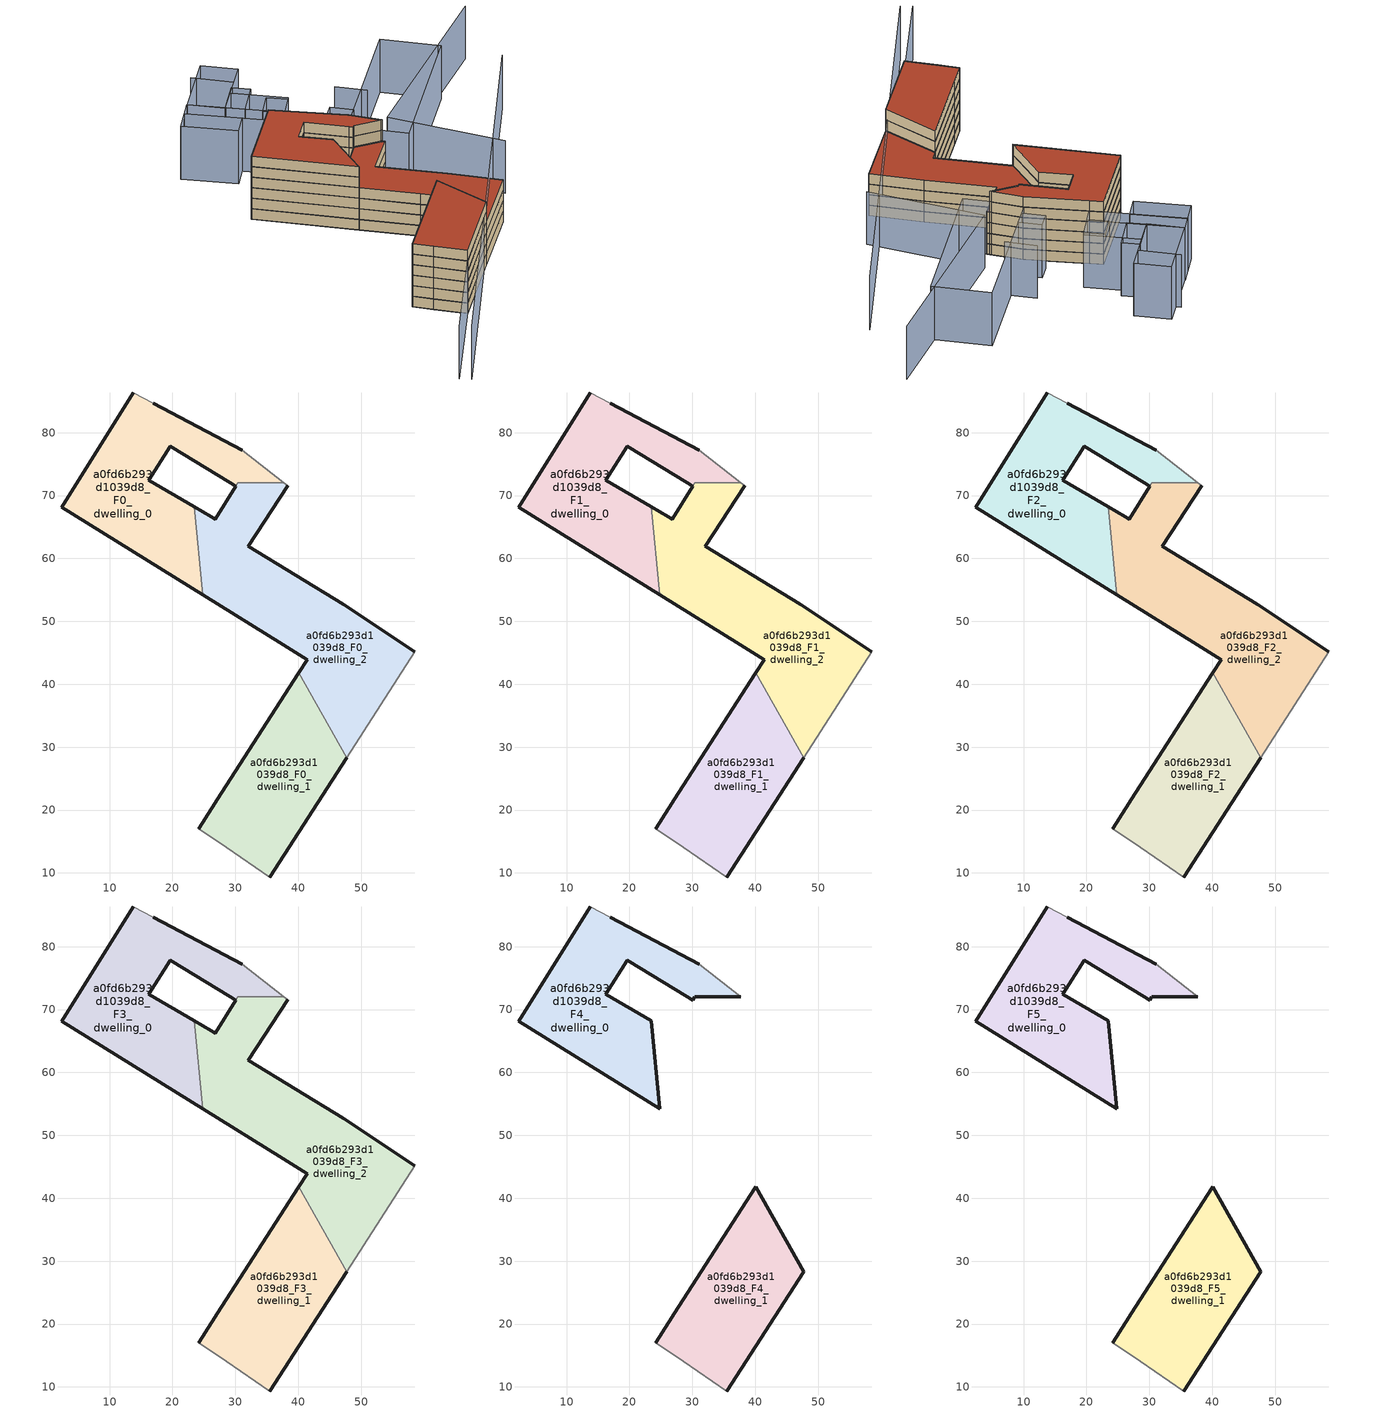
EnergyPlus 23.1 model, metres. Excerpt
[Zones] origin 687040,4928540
a0fd6b293d1039d8_F0_dwelling_0
 floor ground (EU_floor_Construction): 24.8,54.22 23.49,68.19 16.23,72.43 19.62,77.87 29.17,72.04 30.03,71.51 30.36,72.04 37.73,72.04 31.1,77.17 16.91,84.66 13.8,86.31 2.37,68.12 z0
 wall outside (EU_wall_Construction): 16.91,84.66 31.1,77.17 / 30.03,71.51 29.17,72.04 19.62,77.87 16.23,72.43 23.49,68.19 / 24.8,54.22 2.37,68.12 13.8,86.31 z0:3
 wall adiabatic (EU_wall_Construction): 31.1,77.17 37.73,72.04 / 13.8,86.31 16.91,84.66 z0:3
 wall to a0fd6b293d1039d8_F0_dwelling_2 (EU_wall_Construction): 37.73,72.04 30.37,72.04 30.36,72.04 30.03,71.51 / 23.49,68.19 24.8,54.22 z0:3
a0fd6b293d1039d8_F0_dwelling_1
 floor ground (EU_floor_Construction): 35.43,9.36 47.68,28.32 40.11,41.81 27.75,22.65 24.15,17.07 28.55,14.06 z0
 wall outside (EU_wall_Construction): 47.68,28.32 35.43,9.36 / 24.15,17.07 27.75,22.65 40.11,41.81 z0:3
 wall adiabatic (EU_wall_Construction): 35.43,9.36 28.55,14.06 24.15,17.07 z0:3
 wall to a0fd6b293d1039d8_F0_dwelling_2 (EU_wall_Construction): 40.11,41.81 47.68,28.32 z0:3
a0fd6b293d1039d8_F0_dwelling_2
 floor ground (EU_floor_Construction): 47.68,28.32 58.55,45.15 47.15,52.75 32.01,61.91 38.3,71.6 37.73,72.04 30.37,72.04 30.36,72.04 30.03,71.51 30.03,71.5 26.78,66.27 26.17,66.62 23.49,68.19 24.8,54.22 37.59,46.29 41.45,43.9 40.11,41.81 z0
 wall outside (EU_wall_Construction): 38.3,71.6 32.01,61.91 47.15,52.75 58.55,45.15 / 40.11,41.81 41.45,43.9 37.59,46.29 24.8,54.22 / 23.49,68.19 26.17,66.62 26.78,66.27 30.03,71.5 30.03,71.51 z0:3
 wall adiabatic (EU_wall_Construction): 37.73,72.04 38.3,71.6 / 58.55,45.15 47.68,28.32 z0:3
a0fd6b293d1039d8_F1_dwelling_0
 floor to a0fd6b293d1039d8_F0_dwelling_0 (EU_floor_Construction): 24.8,54.22 23.49,68.19 16.23,72.43 19.62,77.87 29.17,72.04 30.03,71.51 30.36,72.04 37.73,72.04 31.1,77.17 16.91,84.66 13.8,86.31 2.37,68.12 z3
 wall outside (EU_wall_Construction): 16.91,84.66 31.1,77.17 / 30.03,71.51 29.17,72.04 19.62,77.87 16.23,72.43 23.49,68.19 / 24.8,54.22 2.37,68.12 13.8,86.31 z3:6
 wall adiabatic (EU_wall_Construction): 31.1,77.17 37.73,72.04 / 13.8,86.31 16.91,84.66 z3:6
 wall to a0fd6b293d1039d8_F1_dwelling_2 (EU_wall_Construction): 37.73,72.04 30.37,72.04 30.36,72.04 30.03,71.51 / 23.49,68.19 24.8,54.22 z3:6
a0fd6b293d1039d8_F1_dwelling_1
 floor to a0fd6b293d1039d8_F0_dwelling_1 (EU_floor_Construction): 35.43,9.36 47.68,28.32 40.11,41.81 27.75,22.65 24.15,17.07 28.55,14.06 z3
 wall outside (EU_wall_Construction): 47.68,28.32 35.43,9.36 / 24.15,17.07 27.75,22.65 40.11,41.81 z3:6
 wall adiabatic (EU_wall_Construction): 35.43,9.36 28.55,14.06 24.15,17.07 z3:6
 wall to a0fd6b293d1039d8_F1_dwelling_2 (EU_wall_Construction): 40.11,41.81 47.68,28.32 z3:6
a0fd6b293d1039d8_F1_dwelling_2
 floor to a0fd6b293d1039d8_F0_dwelling_2 (EU_floor_Construction): 47.68,28.32 58.55,45.15 47.15,52.75 32.01,61.91 38.3,71.6 37.73,72.04 30.36,72.04 30.03,71.51 30.03,71.5 26.78,66.27 26.17,66.62 23.49,68.19 24.8,54.22 37.59,46.29 41.45,43.9 40.11,41.81 z3
 wall outside (EU_wall_Construction): 38.3,71.6 32.01,61.91 47.15,52.75 58.55,45.15 / 40.11,41.81 41.45,43.9 37.59,46.29 24.8,54.22 / 23.49,68.19 26.17,66.62 26.78,66.27 30.03,71.5 30.03,71.51 z3:6
 wall adiabatic (EU_wall_Construction): 37.73,72.04 38.3,71.6 / 58.55,45.15 47.68,28.32 z3:6
a0fd6b293d1039d8_F2_dwelling_0
 floor to a0fd6b293d1039d8_F1_dwelling_0 (EU_floor_Construction): 24.8,54.22 23.49,68.19 16.23,72.43 19.62,77.87 29.17,72.04 30.03,71.51 30.36,72.04 37.73,72.04 31.1,77.17 16.91,84.66 13.8,86.31 2.37,68.12 z6
 wall outside (EU_wall_Construction): 16.91,84.66 31.1,77.17 / 30.03,71.51 29.17,72.04 19.62,77.87 16.23,72.43 23.49,68.19 / 24.8,54.22 2.37,68.12 13.8,86.31 z6:9
 wall adiabatic (EU_wall_Construction): 31.1,77.17 37.73,72.04 / 13.8,86.31 16.91,84.66 z6:9
 wall to a0fd6b293d1039d8_F2_dwelling_2 (EU_wall_Construction): 37.73,72.04 30.37,72.04 30.36,72.04 30.03,71.51 / 23.49,68.19 24.8,54.22 z6:9
a0fd6b293d1039d8_F2_dwelling_1
 floor to a0fd6b293d1039d8_F1_dwelling_1 (EU_floor_Construction): 35.43,9.36 47.68,28.32 40.11,41.81 27.75,22.65 24.15,17.07 28.55,14.06 z6
 wall outside (EU_wall_Construction): 47.68,28.32 35.43,9.36 / 24.15,17.07 27.75,22.65 40.11,41.81 z6:9
 wall adiabatic (EU_wall_Construction): 35.43,9.36 28.55,14.06 24.15,17.07 z6:9
 wall to a0fd6b293d1039d8_F2_dwelling_2 (EU_wall_Construction): 40.11,41.81 47.68,28.32 z6:9
a0fd6b293d1039d8_F2_dwelling_2
 floor to a0fd6b293d1039d8_F1_dwelling_2 (EU_floor_Construction): 47.68,28.32 58.55,45.15 47.15,52.75 32.01,61.91 38.3,71.6 37.73,72.04 30.36,72.04 30.03,71.51 30.03,71.5 26.78,66.27 26.17,66.62 23.49,68.19 24.8,54.22 37.59,46.29 41.45,43.9 40.11,41.81 z6
 wall outside (EU_wall_Construction): 38.3,71.6 32.01,61.91 47.15,52.75 58.55,45.15 / 40.11,41.81 41.45,43.9 37.59,46.29 24.8,54.22 / 23.49,68.19 26.17,66.62 26.78,66.27 30.03,71.5 30.03,71.51 z6:9
 wall adiabatic (EU_wall_Construction): 37.73,72.04 38.3,71.6 / 58.55,45.15 47.68,28.32 z6:9
a0fd6b293d1039d8_F3_dwelling_0
 floor to a0fd6b293d1039d8_F2_dwelling_0 (EU_floor_Construction): 24.8,54.22 23.49,68.19 16.23,72.43 19.62,77.87 29.17,72.04 30.03,71.51 30.36,72.04 37.73,72.04 31.1,77.17 16.91,84.66 13.8,86.31 2.37,68.12 z9
 wall outside (EU_wall_Construction): 16.91,84.66 31.1,77.17 / 30.03,71.51 29.17,72.04 19.62,77.87 16.23,72.43 23.49,68.19 / 24.8,54.22 2.37,68.12 13.8,86.31 z9:12
 wall adiabatic (EU_wall_Construction): 31.1,77.17 37.73,72.04 / 13.8,86.31 16.91,84.66 z9:12
 wall to a0fd6b293d1039d8_F3_dwelling_2 (EU_wall_Construction): 37.73,72.04 30.37,72.04 30.36,72.04 30.03,71.51 / 23.49,68.19 24.8,54.22 z9:12
a0fd6b293d1039d8_F3_dwelling_1
 floor to a0fd6b293d1039d8_F2_dwelling_1 (EU_floor_Construction): 35.43,9.36 47.68,28.32 40.11,41.81 27.75,22.65 24.15,17.07 28.55,14.06 z9
 wall outside (EU_wall_Construction): 47.68,28.32 35.43,9.36 / 24.15,17.07 27.75,22.65 40.11,41.81 z9:12
 wall adiabatic (EU_wall_Construction): 35.43,9.36 28.55,14.06 24.15,17.07 z9:12
 wall to a0fd6b293d1039d8_F3_dwelling_2 (EU_wall_Construction): 40.11,41.81 47.68,28.32 z9:12
a0fd6b293d1039d8_F3_dwelling_2
 floor to a0fd6b293d1039d8_F2_dwelling_2 (EU_floor_Construction): 47.68,28.32 58.55,45.15 47.15,52.75 32.01,61.91 38.3,71.6 37.73,72.04 30.36,72.04 30.03,71.51 30.03,71.5 26.78,66.27 26.17,66.62 23.49,68.19 24.8,54.22 37.59,46.29 41.45,43.9 40.11,41.81 z9
 wall outside (EU_wall_Construction): 38.3,71.6 32.01,61.91 47.15,52.75 58.55,45.15 / 40.11,41.81 41.45,43.9 37.59,46.29 24.8,54.22 / 23.49,68.19 26.17,66.62 26.78,66.27 30.03,71.5 30.03,71.51 z9:12
 wall adiabatic (EU_wall_Construction): 37.73,72.04 38.3,71.6 / 58.55,45.15 47.68,28.32 z9:12
 roof outside (EU_roof_Construction): 38.3,71.6 32.01,61.91 47.15,52.75 58.55,45.15 47.68,28.32 40.11,41.81 41.45,43.9 37.59,46.29 24.8,54.22 23.49,68.19 26.17,66.62 26.78,66.27 30.03,71.5 30.03,71.51 30.36,72.04 30.37,72.04 37.73,72.04 z12
a0fd6b293d1039d8_F4_dwelling_0
 floor to a0fd6b293d1039d8_F3_dwelling_0 (EU_floor_Construction): 24.8,54.22 23.49,68.19 16.23,72.43 19.62,77.87 29.17,72.04 30.03,71.51 30.36,72.04 37.73,72.04 31.1,77.17 16.91,84.66 13.8,86.31 2.37,68.12 z12
 wall outside (EU_wall_Construction): 16.91,84.66 31.1,77.17 / 37.73,72.04 30.36,72.04 30.03,71.51 29.17,72.04 19.62,77.87 16.23,72.43 23.49,68.19 24.8,54.22 2.37,68.12 13.8,86.31 z12:15
 wall adiabatic (EU_wall_Construction): 31.1,77.17 37.73,72.04 / 13.8,86.31 16.91,84.66 z12:15
a0fd6b293d1039d8_F4_dwelling_1
 floor to a0fd6b293d1039d8_F3_dwelling_1 (EU_floor_Construction): 35.43,9.36 47.68,28.32 40.11,41.81 27.75,22.65 24.15,17.07 28.55,14.06 z12
 wall outside (EU_wall_Construction): 24.15,17.07 27.75,22.65 40.11,41.81 47.68,28.32 35.43,9.36 z12:15
 wall adiabatic (EU_wall_Construction): 35.43,9.36 28.55,14.06 24.15,17.07 z12:15
a0fd6b293d1039d8_F5_dwelling_0
 floor to a0fd6b293d1039d8_F4_dwelling_0 (EU_floor_Construction): 24.8,54.22 23.49,68.19 16.23,72.43 19.62,77.87 29.17,72.04 30.03,71.51 30.36,72.04 37.73,72.04 31.1,77.17 16.91,84.66 13.8,86.31 2.37,68.12 z15
 wall outside (EU_wall_Construction): 16.91,84.66 31.1,77.17 / 37.73,72.04 30.36,72.04 30.03,71.51 29.17,72.04 19.62,77.87 16.23,72.43 23.49,68.19 24.8,54.22 2.37,68.12 13.8,86.31 z15:18
 wall adiabatic (EU_wall_Construction): 31.1,77.17 37.73,72.04 / 13.8,86.31 16.91,84.66 z15:18
 roof outside (EU_roof_Construction): 31.1,77.17 37.73,72.04 30.36,72.04 30.03,71.51 29.17,72.04 19.62,77.87 16.23,72.43 23.49,68.19 24.8,54.22 2.37,68.12 13.8,86.31 16.91,84.66 z18
a0fd6b293d1039d8_F5_dwelling_1
 floor to a0fd6b293d1039d8_F4_dwelling_1 (EU_floor_Construction): 35.43,9.36 47.68,28.32 40.11,41.81 27.75,22.65 24.15,17.07 28.55,14.06 z15
 wall outside (EU_wall_Construction): 24.15,17.07 27.75,22.65 40.11,41.81 47.68,28.32 35.43,9.36 z15:18
 wall adiabatic (EU_wall_Construction): 35.43,9.36 28.55,14.06 24.15,17.07 z15:18
 roof outside (EU_roof_Construction): 40.11,41.81 47.68,28.32 35.43,9.36 28.55,14.06 24.15,17.07 27.75,22.65 z18
shading: 36.36,11.35 22.84,-17.5 / 25.61,-18.58 77.04,93.31 / 63.65,57.04 41,77.22 / 41,77.22 76.79,117.41 / 21.92,94.13 9.87,100.94 / 40.9,90.3 34.25,94.62 / 12.32,105.36 3.32,111.04 / 29.67,86.37 34.69,83.19 / 34.69,83.19 32.39,79.56 / 32.39,79.56 27.37,82.75 / 27.37,82.75 29.67,86.37 / 43.28,68.45 30.46,76.56 / 30.46,76.56 52.08,110.73 / 52.08,110.73 64.9,102.63 / 64.9,102.63 43.28,68.45 / 8.28,89.41 5.39,84.33 / 5.39,84.33 -6.87,91.31 / -6.87,91.31 -3.98,96.39 / -3.98,96.39 8.28,89.41 / 14.06,90.65 16.93,95.91 / 16.93,95.91 21.64,93.34 / 21.64,93.34 18.76,88.08 / 18.76,88.08 14.06,90.65 / 16.87,84.58 -4.02,96.33 / -4.02,96.33 -1.96,99.97 / -1.96,99.97 18.92,88.22 / 18.92,88.22 16.87,84.58 / 10.34,92.92 6.19,95.3 / 6.19,95.3 10.74,103.23 / 10.74,103.23 14.89,100.85 / 14.89,100.85 10.34,92.92 / -1.85,99.91 7.49,115.32 / 7.49,115.32 15.44,110.5 / 15.44,110.5 6.1,95.09 / 6.1,95.09 -1.85,99.91 z0:15
[Building]
EU S2 Campaign: North Axis=0; Terrain=City; Solar Distribution=FullExterior
[Site:Location]
Bologna: Latitude=44.5; Longitude=11.25; Time Zone=1; Elevation=37
[SizingPeriod:WeatherFileDays]
AnnualSizingPeriod: Begin Month=1; Begin Day of Month=1; End Month=12; End Day of Month=31; Day of Week for Start Day=Monday; Use Weather File Daylight Saving Period=No; Use Weather File Rain and Snow Indicators=No
[MATERIAL]
EU_InternalMass_Material: Roughness=MediumRough; Thickness=0.1; Conductivity=1; Density=1800; Specific Heat=900; Thermal Absorptance=0.9; Solar Absorptance=0.7; Visible Absorptance=0.7
[MATERIAL:NOMASS] Roughness=MediumRough; Thermal Absorptance=0.9; Solar Absorptance=0.7; Visible Absorptance=0.7
Name | Thermal Resistance
EU_wall_NoMass | 0.905828
EU_roof_NoMass | 0.37593
EU_floor_NoMass | 0.67114
[CONSTRUCTION]
EU_wall_Construction: EU_wall_NoMass
EU_roof_Construction: EU_roof_NoMass
EU_floor_Construction: EU_floor_NoMass
EU_InternalMass_Construction: EU_InternalMass_Material
[ZONE] Type=1; Multiplier=1; Ceiling Height=autocalculate; Floor Area=autocalculate; Part of Total Floor Area=Yes
Name | Volume
a0fd6b293d1039d8_F0_dwelling_0; a0fd6b293d1039d8_F1_dwelling_0; a0fd6b293d1039d8_F2_dwelling_0; a0fd6b293d1039d8_F3_dwelling_0; a0fd6b293d1039d8_F4_dwelling_0; a0fd6b293d1039d8_F5_dwelling_0 | 1268.74
a0fd6b293d1039d8_F0_dwelling_1; a0fd6b293d1039d8_F1_dwelling_1; a0fd6b293d1039d8_F2_dwelling_1; a0fd6b293d1039d8_F3_dwelling_1; a0fd6b293d1039d8_F4_dwelling_1; a0fd6b293d1039d8_F5_dwelling_1 | 1066.46
a0fd6b293d1039d8_F0_dwelling_2; a0fd6b293d1039d8_F1_dwelling_2; a0fd6b293d1039d8_F2_dwelling_2; a0fd6b293d1039d8_F3_dwelling_2 | 1627.32
[INTERNALMASS] Construction=EU_InternalMass_Construction
Name | Zone or ZoneList | Surface Area
a0fd6b293d1039d8_F0_dwelling_0_EU_InternalMass | a0fd6b293d1039d8_F0_dwelling_0 | 422.913
a0fd6b293d1039d8_F0_dwelling_1_EU_InternalMass | a0fd6b293d1039d8_F0_dwelling_1 | 355.487
a0fd6b293d1039d8_F0_dwelling_2_EU_InternalMass | a0fd6b293d1039d8_F0_dwelling_2 | 542.441
a0fd6b293d1039d8_F1_dwelling_0_EU_InternalMass | a0fd6b293d1039d8_F1_dwelling_0 | 422.913
a0fd6b293d1039d8_F1_dwelling_1_EU_InternalMass | a0fd6b293d1039d8_F1_dwelling_1 | 355.487
a0fd6b293d1039d8_F1_dwelling_2_EU_InternalMass | a0fd6b293d1039d8_F1_dwelling_2 | 542.441
a0fd6b293d1039d8_F2_dwelling_0_EU_InternalMass | a0fd6b293d1039d8_F2_dwelling_0 | 422.913
a0fd6b293d1039d8_F2_dwelling_1_EU_InternalMass | a0fd6b293d1039d8_F2_dwelling_1 | 355.487
a0fd6b293d1039d8_F2_dwelling_2_EU_InternalMass | a0fd6b293d1039d8_F2_dwelling_2 | 542.441
a0fd6b293d1039d8_F3_dwelling_0_EU_InternalMass | a0fd6b293d1039d8_F3_dwelling_0 | 422.913
a0fd6b293d1039d8_F3_dwelling_1_EU_InternalMass | a0fd6b293d1039d8_F3_dwelling_1 | 355.487
a0fd6b293d1039d8_F3_dwelling_2_EU_InternalMass | a0fd6b293d1039d8_F3_dwelling_2 | 542.441
a0fd6b293d1039d8_F4_dwelling_0_EU_InternalMass | a0fd6b293d1039d8_F4_dwelling_0 | 461.673
a0fd6b293d1039d8_F4_dwelling_1_EU_InternalMass | a0fd6b293d1039d8_F4_dwelling_1 | 859.169
a0fd6b293d1039d8_F5_dwelling_0_EU_InternalMass | a0fd6b293d1039d8_F5_dwelling_0 | 461.673
a0fd6b293d1039d8_F5_dwelling_1_EU_InternalMass | a0fd6b293d1039d8_F5_dwelling_1 | 859.169
[OTHEREQUIPMENT] Fuel Type=Electricity; Design Level Calculation Method=Watts/Area; Power per Zone Floor Area=1; Fraction Latent=0; Fraction Radiant=0; Fraction Lost=0; Carbon Dioxide Generation Rate=0; EndUse Subcategory=EU_Step8_InternalGains
Name | Zone or ZoneList or Space or SpaceList | Schedule
EU_Step8_InternalGain_a0fd6b293d1039d8_F0_dwelling_0_f000 | a0fd6b293d1039d8_F0_dwelling_0 | EU_Step8_GainSchedule_a0fd6b293d1039d8_F0_dwelling_0_f000
EU_Step8_InternalGain_a0fd6b293d1039d8_F0_dwelling_1_f000 | a0fd6b293d1039d8_F0_dwelling_1 | EU_Step8_GainSchedule_a0fd6b293d1039d8_F0_dwelling_1_f000
EU_Step8_InternalGain_a0fd6b293d1039d8_F0_dwelling_2_f000 | a0fd6b293d1039d8_F0_dwelling_2 | EU_Step8_GainSchedule_a0fd6b293d1039d8_F0_dwelling_2_f000
EU_Step8_InternalGain_a0fd6b293d1039d8_F1_dwelling_0_f000 | a0fd6b293d1039d8_F1_dwelling_0 | EU_Step8_GainSchedule_a0fd6b293d1039d8_F1_dwelling_0_f000
EU_Step8_InternalGain_a0fd6b293d1039d8_F1_dwelling_1_f000 | a0fd6b293d1039d8_F1_dwelling_1 | EU_Step8_GainSchedule_a0fd6b293d1039d8_F1_dwelling_1_f000
EU_Step8_InternalGain_a0fd6b293d1039d8_F1_dwelling_2_f000 | a0fd6b293d1039d8_F1_dwelling_2 | EU_Step8_GainSchedule_a0fd6b293d1039d8_F1_dwelling_2_f000
EU_Step8_InternalGain_a0fd6b293d1039d8_F2_dwelling_0_f000 | a0fd6b293d1039d8_F2_dwelling_0 | EU_Step8_GainSchedule_a0fd6b293d1039d8_F2_dwelling_0_f000
EU_Step8_InternalGain_a0fd6b293d1039d8_F2_dwelling_1_f000 | a0fd6b293d1039d8_F2_dwelling_1 | EU_Step8_GainSchedule_a0fd6b293d1039d8_F2_dwelling_1_f000
EU_Step8_InternalGain_a0fd6b293d1039d8_F2_dwelling_2_f000 | a0fd6b293d1039d8_F2_dwelling_2 | EU_Step8_GainSchedule_a0fd6b293d1039d8_F2_dwelling_2_f000
EU_Step8_InternalGain_a0fd6b293d1039d8_F3_dwelling_0_f000 | a0fd6b293d1039d8_F3_dwelling_0 | EU_Step8_GainSchedule_a0fd6b293d1039d8_F3_dwelling_0_f000
EU_Step8_InternalGain_a0fd6b293d1039d8_F3_dwelling_1_f000 | a0fd6b293d1039d8_F3_dwelling_1 | EU_Step8_GainSchedule_a0fd6b293d1039d8_F3_dwelling_1_f000
EU_Step8_InternalGain_a0fd6b293d1039d8_F3_dwelling_2_f000 | a0fd6b293d1039d8_F3_dwelling_2 | EU_Step8_GainSchedule_a0fd6b293d1039d8_F3_dwelling_2_f000
EU_Step8_InternalGain_a0fd6b293d1039d8_F4_dwelling_0_f000 | a0fd6b293d1039d8_F4_dwelling_0 | EU_Step8_GainSchedule_a0fd6b293d1039d8_F4_dwelling_0_f000
EU_Step8_InternalGain_a0fd6b293d1039d8_F4_dwelling_1_f000 | a0fd6b293d1039d8_F4_dwelling_1 | EU_Step8_GainSchedule_a0fd6b293d1039d8_F4_dwelling_1_f000
EU_Step8_InternalGain_a0fd6b293d1039d8_F5_dwelling_0_f000 | a0fd6b293d1039d8_F5_dwelling_0 | EU_Step8_GainSchedule_a0fd6b293d1039d8_F5_dwelling_0_f000
EU_Step8_InternalGain_a0fd6b293d1039d8_F5_dwelling_1_f000 | a0fd6b293d1039d8_F5_dwelling_1 | EU_Step8_GainSchedule_a0fd6b293d1039d8_F5_dwelling_1_f000
[ZONEVENTILATION:DESIGNFLOWRATE] Schedule=EU_AlwaysOn; Design Flow Rate Calculation Method=AirChanges/Hour; Air Changes per Hour=0.73129; Ventilation Type=Natural; Fan Pressure Rise=0; Fan Total Efficiency=1; Constant Term Coefficient=1; Temperature Term Coefficient=0; Velocity Term Coefficient=0; Velocity Squared Term Coefficient=0; Minimum Indoor Temperature=-100; Maximum Indoor Temperature=100; Delta Temperature=-100; Minimum Outdoor Temperature=-100; Maximum Outdoor Temperature=100; Maximum Wind Speed=40
Name | Zone or ZoneList or Space or SpaceList
EU_ConstantAir_a0fd6b293d1039d8_F0_dwelling_0 | a0fd6b293d1039d8_F0_dwelling_0
EU_ConstantAir_a0fd6b293d1039d8_F0_dwelling_1 | a0fd6b293d1039d8_F0_dwelling_1
EU_ConstantAir_a0fd6b293d1039d8_F0_dwelling_2 | a0fd6b293d1039d8_F0_dwelling_2
EU_ConstantAir_a0fd6b293d1039d8_F1_dwelling_0 | a0fd6b293d1039d8_F1_dwelling_0
EU_ConstantAir_a0fd6b293d1039d8_F1_dwelling_1 | a0fd6b293d1039d8_F1_dwelling_1
EU_ConstantAir_a0fd6b293d1039d8_F1_dwelling_2 | a0fd6b293d1039d8_F1_dwelling_2
EU_ConstantAir_a0fd6b293d1039d8_F2_dwelling_0 | a0fd6b293d1039d8_F2_dwelling_0
EU_ConstantAir_a0fd6b293d1039d8_F2_dwelling_1 | a0fd6b293d1039d8_F2_dwelling_1
EU_ConstantAir_a0fd6b293d1039d8_F2_dwelling_2 | a0fd6b293d1039d8_F2_dwelling_2
EU_ConstantAir_a0fd6b293d1039d8_F3_dwelling_0 | a0fd6b293d1039d8_F3_dwelling_0
EU_ConstantAir_a0fd6b293d1039d8_F3_dwelling_1 | a0fd6b293d1039d8_F3_dwelling_1
EU_ConstantAir_a0fd6b293d1039d8_F3_dwelling_2 | a0fd6b293d1039d8_F3_dwelling_2
EU_ConstantAir_a0fd6b293d1039d8_F4_dwelling_0 | a0fd6b293d1039d8_F4_dwelling_0
EU_ConstantAir_a0fd6b293d1039d8_F4_dwelling_1 | a0fd6b293d1039d8_F4_dwelling_1
EU_ConstantAir_a0fd6b293d1039d8_F5_dwelling_0 | a0fd6b293d1039d8_F5_dwelling_0
EU_ConstantAir_a0fd6b293d1039d8_F5_dwelling_1 | a0fd6b293d1039d8_F5_dwelling_1
[HVACTEMPLATE:THERMOSTAT] Constant Heating Setpoint=20; Constant Cooling Setpoint=50
EU_HeatOnly_a0fd6b293d1039d8_F0_dwelling_0; EU_HeatOnly_a0fd6b293d1039d8_F0_dwelling_1; EU_HeatOnly_a0fd6b293d1039d8_F0_dwelling_2; EU_HeatOnly_a0fd6b293d1039d8_F1_dwelling_0; EU_HeatOnly_a0fd6b293d1039d8_F1_dwelling_1; EU_HeatOnly_a0fd6b293d1039d8_F1_dwelling_2; EU_HeatOnly_a0fd6b293d1039d8_F2_dwelling_0; EU_HeatOnly_a0fd6b293d1039d8_F2_dwelling_1; EU_HeatOnly_a0fd6b293d1039d8_F2_dwelling_2; EU_HeatOnly_a0fd6b293d1039d8_F3_dwelling_0; EU_HeatOnly_a0fd6b293d1039d8_F3_dwelling_1; EU_HeatOnly_a0fd6b293d1039d8_F3_dwelling_2; EU_HeatOnly_a0fd6b293d1039d8_F4_dwelling_0; EU_HeatOnly_a0fd6b293d1039d8_F4_dwelling_1; EU_HeatOnly_a0fd6b293d1039d8_F5_dwelling_0; EU_HeatOnly_a0fd6b293d1039d8_F5_dwelling_1
[HVACTEMPLATE:ZONE:IDEALLOADSAIRSYSTEM] System Availability Schedule=EU_AlwaysOn; Maximum Heating Supply Air Temperature=50; Minimum Cooling Supply Air Temperature=13; Maximum Heating Supply Air Humidity Ratio=0.0156; Minimum Cooling Supply Air Humidity Ratio=0.0077; Heating Limit=NoLimit; Cooling Limit=NoLimit; Heating Availability Schedule=EU_AlwaysOn; Cooling Availability Schedule=EU_CoolingOff; Dehumidification Control Type=ConstantSensibleHeatRatio; Cooling Sensible Heat Ratio=0.7; Dehumidification Setpoint=60; Humidification Control Type=None; Humidification Setpoint=30; Outdoor Air Method=None; Outdoor Air Flow Rate per Person=0.00944; Outdoor Air Flow Rate per Zone Floor Area=0; Outdoor Air Flow Rate per Zone=0; Demand Controlled Ventilation Type=None; Outdoor Air Economizer Type=NoEconomizer; Heat Recovery Type=None; Sensible Heat Recovery Effectiveness=0.7; Latent Heat Recovery Effectiveness=0.65
Name | Template Thermostat
a0fd6b293d1039d8_F0_dwelling_0 | EU_HeatOnly_a0fd6b293d1039d8_F0_dwelling_0
a0fd6b293d1039d8_F0_dwelling_1 | EU_HeatOnly_a0fd6b293d1039d8_F0_dwelling_1
a0fd6b293d1039d8_F0_dwelling_2 | EU_HeatOnly_a0fd6b293d1039d8_F0_dwelling_2
a0fd6b293d1039d8_F1_dwelling_0 | EU_HeatOnly_a0fd6b293d1039d8_F1_dwelling_0
a0fd6b293d1039d8_F1_dwelling_1 | EU_HeatOnly_a0fd6b293d1039d8_F1_dwelling_1
a0fd6b293d1039d8_F1_dwelling_2 | EU_HeatOnly_a0fd6b293d1039d8_F1_dwelling_2
a0fd6b293d1039d8_F2_dwelling_0 | EU_HeatOnly_a0fd6b293d1039d8_F2_dwelling_0
a0fd6b293d1039d8_F2_dwelling_1 | EU_HeatOnly_a0fd6b293d1039d8_F2_dwelling_1
a0fd6b293d1039d8_F2_dwelling_2 | EU_HeatOnly_a0fd6b293d1039d8_F2_dwelling_2
a0fd6b293d1039d8_F3_dwelling_0 | EU_HeatOnly_a0fd6b293d1039d8_F3_dwelling_0
a0fd6b293d1039d8_F3_dwelling_1 | EU_HeatOnly_a0fd6b293d1039d8_F3_dwelling_1
a0fd6b293d1039d8_F3_dwelling_2 | EU_HeatOnly_a0fd6b293d1039d8_F3_dwelling_2
a0fd6b293d1039d8_F4_dwelling_0 | EU_HeatOnly_a0fd6b293d1039d8_F4_dwelling_0
a0fd6b293d1039d8_F4_dwelling_1 | EU_HeatOnly_a0fd6b293d1039d8_F4_dwelling_1
a0fd6b293d1039d8_F5_dwelling_0 | EU_HeatOnly_a0fd6b293d1039d8_F5_dwelling_0
a0fd6b293d1039d8_F5_dwelling_1 | EU_HeatOnly_a0fd6b293d1039d8_F5_dwelling_1
[SIZING:ZONE] Zone Cooling Design Supply Air Temperature Input Method=SupplyAirTemperature; Zone Cooling Design Supply Air Temperature=13; Zone Heating Design Supply Air Temperature Input Method=SupplyAirTemperature; Zone Heating Design Supply Air Temperature=50; Zone Cooling Design Supply Air Humidity Ratio=0.008; Zone Heating Design Supply Air Humidity Ratio=0.008; Cooling Design Air Flow Method=DesignDay; Cooling Design Air Flow Rate=0; Cooling Minimum Air Flow per Zone Floor Area=0.000762; Cooling Minimum Air Flow=0; Cooling Minimum Air Flow Fraction=0.2; Heating Design Air Flow Method=DesignDay; Heating Design Air Flow Rate=0; Heating Maximum Air Flow per Zone Floor Area=0.002032; Heating Maximum Air Flow=0.141576; Heating Maximum Air Flow Fraction=0.3; Account for Dedicated Outdoor Air System=No; Dedicated Outdoor Air System Control Strategy=NeutralSupplyAir; Dedicated Outdoor Air Low Setpoint Temperature for Design=autosize; Dedicated Outdoor Air High Setpoint Temperature for Design=autosize; Zone Load Sizing Method=Sensible Load Only No Latent Load; Zone Latent Cooling Design Supply Air Humidity Ratio Input Method=HumidityRatioDifference; Zone Cooling Design Supply Air Humidity Ratio Difference=0.005; Zone Latent Heating Design Supply Air Humidity Ratio Input Method=HumidityRatioDifference; Zone Humidification Design Supply Air Humidity Ratio Difference=0.005
a0fd6b293d1039d8_F0_dwelling_0; a0fd6b293d1039d8_F0_dwelling_1; a0fd6b293d1039d8_F0_dwelling_2; a0fd6b293d1039d8_F1_dwelling_0; a0fd6b293d1039d8_F1_dwelling_1; a0fd6b293d1039d8_F1_dwelling_2; a0fd6b293d1039d8_F2_dwelling_0; a0fd6b293d1039d8_F2_dwelling_1; a0fd6b293d1039d8_F2_dwelling_2; a0fd6b293d1039d8_F3_dwelling_0; a0fd6b293d1039d8_F3_dwelling_1; a0fd6b293d1039d8_F3_dwelling_2; a0fd6b293d1039d8_F4_dwelling_0; a0fd6b293d1039d8_F4_dwelling_1; a0fd6b293d1039d8_F5_dwelling_0; a0fd6b293d1039d8_F5_dwelling_1
[SCHEDULE:CONSTANT]
Name | Hourly Value
EU_AlwaysOn | 1
EU_CoolingOff | 0
[SCHEDULE:FILE] Column Number=1; Rows to Skip at Top=0; Number of Hours of Data=8760; Column Separator=Comma; Interpolate to Timestep=No; Minutes per Item=60; Adjust Schedule for Daylight Savings=Yes
Name | File
EU_Step8_GainSchedule_a0fd6b293d1039d8_F0_dwelling_0_f000 | ../../schedules/a0fd6b293d1039d8/a0fd6b293d1039d8_F0_dwelling_0_f000_gain.csv
EU_Step8_GainSchedule_a0fd6b293d1039d8_F0_dwelling_1_f000 | ../../schedules/a0fd6b293d1039d8/a0fd6b293d1039d8_F0_dwelling_1_f000_gain.csv
EU_Step8_GainSchedule_a0fd6b293d1039d8_F0_dwelling_2_f000 | ../../schedules/a0fd6b293d1039d8/a0fd6b293d1039d8_F0_dwelling_2_f000_gain.csv
EU_Step8_GainSchedule_a0fd6b293d1039d8_F1_dwelling_0_f000 | ../../schedules/a0fd6b293d1039d8/a0fd6b293d1039d8_F1_dwelling_0_f000_gain.csv
EU_Step8_GainSchedule_a0fd6b293d1039d8_F1_dwelling_1_f000 | ../../schedules/a0fd6b293d1039d8/a0fd6b293d1039d8_F1_dwelling_1_f000_gain.csv
EU_Step8_GainSchedule_a0fd6b293d1039d8_F1_dwelling_2_f000 | ../../schedules/a0fd6b293d1039d8/a0fd6b293d1039d8_F1_dwelling_2_f000_gain.csv
EU_Step8_GainSchedule_a0fd6b293d1039d8_F2_dwelling_0_f000 | ../../schedules/a0fd6b293d1039d8/a0fd6b293d1039d8_F2_dwelling_0_f000_gain.csv
EU_Step8_GainSchedule_a0fd6b293d1039d8_F2_dwelling_1_f000 | ../../schedules/a0fd6b293d1039d8/a0fd6b293d1039d8_F2_dwelling_1_f000_gain.csv
EU_Step8_GainSchedule_a0fd6b293d1039d8_F2_dwelling_2_f000 | ../../schedules/a0fd6b293d1039d8/a0fd6b293d1039d8_F2_dwelling_2_f000_gain.csv
EU_Step8_GainSchedule_a0fd6b293d1039d8_F3_dwelling_0_f000 | ../../schedules/a0fd6b293d1039d8/a0fd6b293d1039d8_F3_dwelling_0_f000_gain.csv
EU_Step8_GainSchedule_a0fd6b293d1039d8_F3_dwelling_1_f000 | ../../schedules/a0fd6b293d1039d8/a0fd6b293d1039d8_F3_dwelling_1_f000_gain.csv
EU_Step8_GainSchedule_a0fd6b293d1039d8_F3_dwelling_2_f000 | ../../schedules/a0fd6b293d1039d8/a0fd6b293d1039d8_F3_dwelling_2_f000_gain.csv
EU_Step8_GainSchedule_a0fd6b293d1039d8_F4_dwelling_0_f000 | ../../schedules/a0fd6b293d1039d8/a0fd6b293d1039d8_F4_dwelling_0_f000_gain.csv
EU_Step8_GainSchedule_a0fd6b293d1039d8_F4_dwelling_1_f000 | ../../schedules/a0fd6b293d1039d8/a0fd6b293d1039d8_F4_dwelling_1_f000_gain.csv
EU_Step8_GainSchedule_a0fd6b293d1039d8_F5_dwelling_0_f000 | ../../schedules/a0fd6b293d1039d8/a0fd6b293d1039d8_F5_dwelling_0_f000_gain.csv
EU_Step8_GainSchedule_a0fd6b293d1039d8_F5_dwelling_1_f000 | ../../schedules/a0fd6b293d1039d8/a0fd6b293d1039d8_F5_dwelling_1_f000_gain.csv
